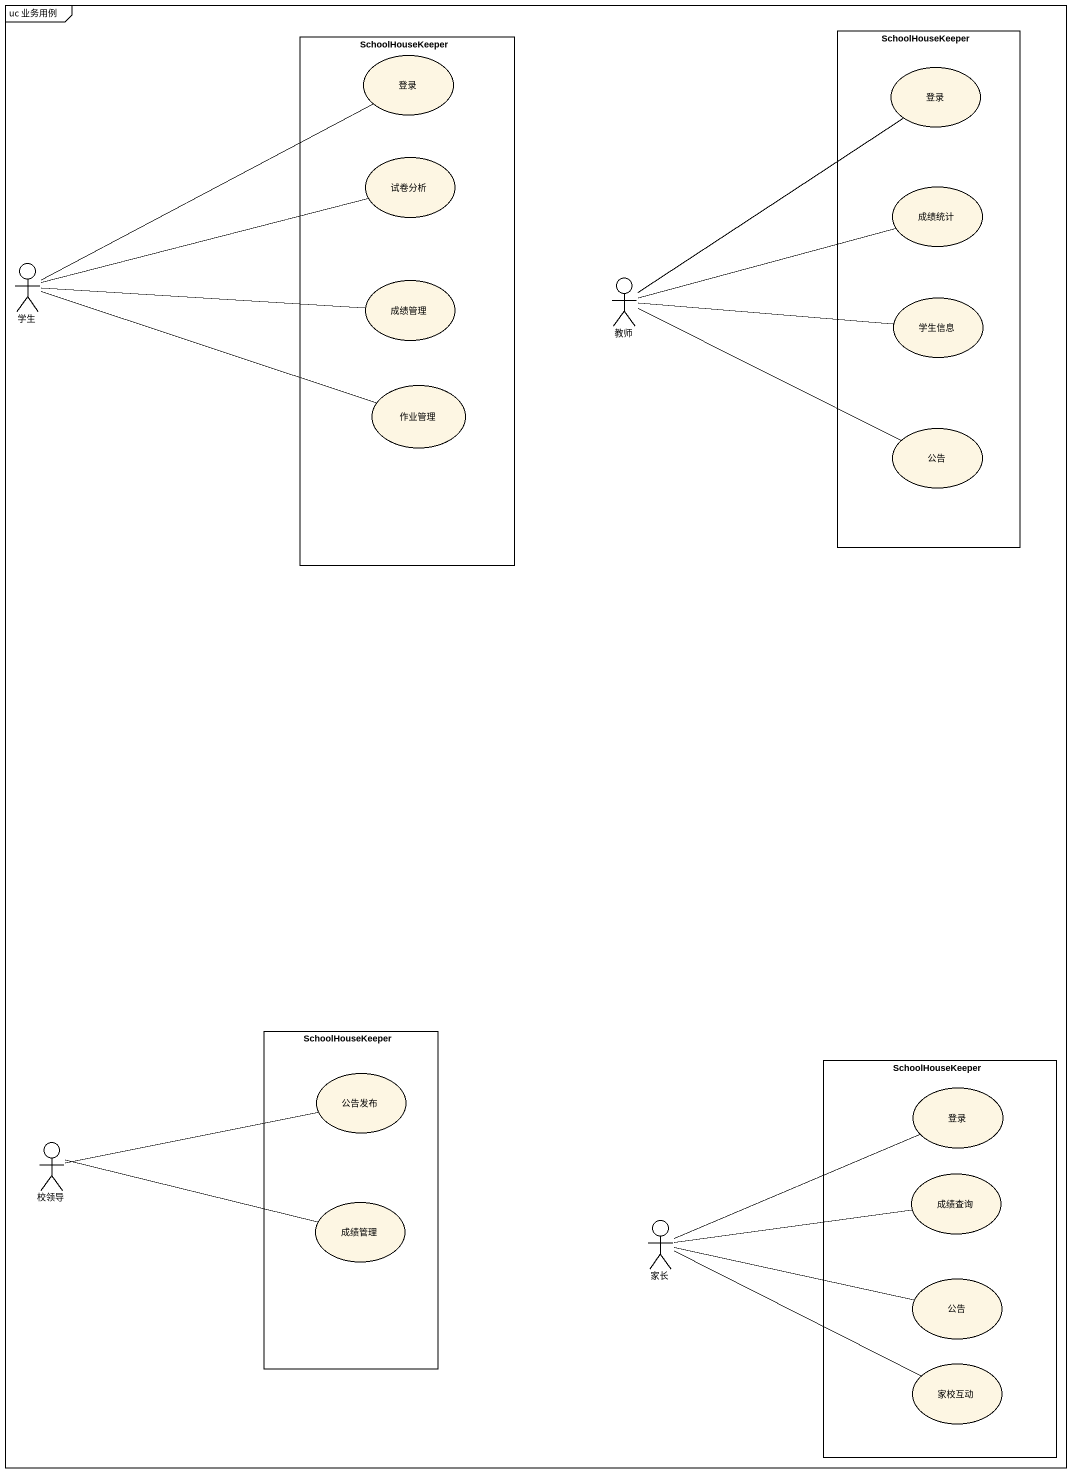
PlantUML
@startuml
mainframe uc 业务用例
rectangle SchoolHouseKeeper {
  usecase 登录
  usecase 试卷分析
  usecase 成绩管理
  usecase 作业管理
}
rectangle "SchoolHouseKeeper" as SchoolHouseKeeper_2 {
  usecase "登录" as 登录_2
  usecase 成绩统计
  usecase 学生信息
  usecase 公告
}
actor 学生
actor 教师
rectangle "SchoolHouseKeeper" as SchoolHouseKeeper_3 {
  usecase 公告发布
  usecase "成绩管理" as 成绩管理_2
}
rectangle "SchoolHouseKeeper" as SchoolHouseKeeper_4 {
  usecase "登录" as 登录_3
  usecase 成绩查询
  usecase "公告" as 公告_2
  usecase 家校互动
}
actor 校领导
actor 家长
学生 -right- 登录
学生 -right- 试卷分析
学生 -right- 成绩管理
学生 -right- 作业管理
教师 -up- 登录_2
教师 -right- 成绩统计
教师 -right- 学生信息
教师 -right- 公告
校领导 -right- 公告发布
校领导 -right- 成绩管理_2
家长 -right- 登录_3
家长 -right- 成绩查询
家长 -right- 公告_2
家长 -right- 家校互动
@enduml
